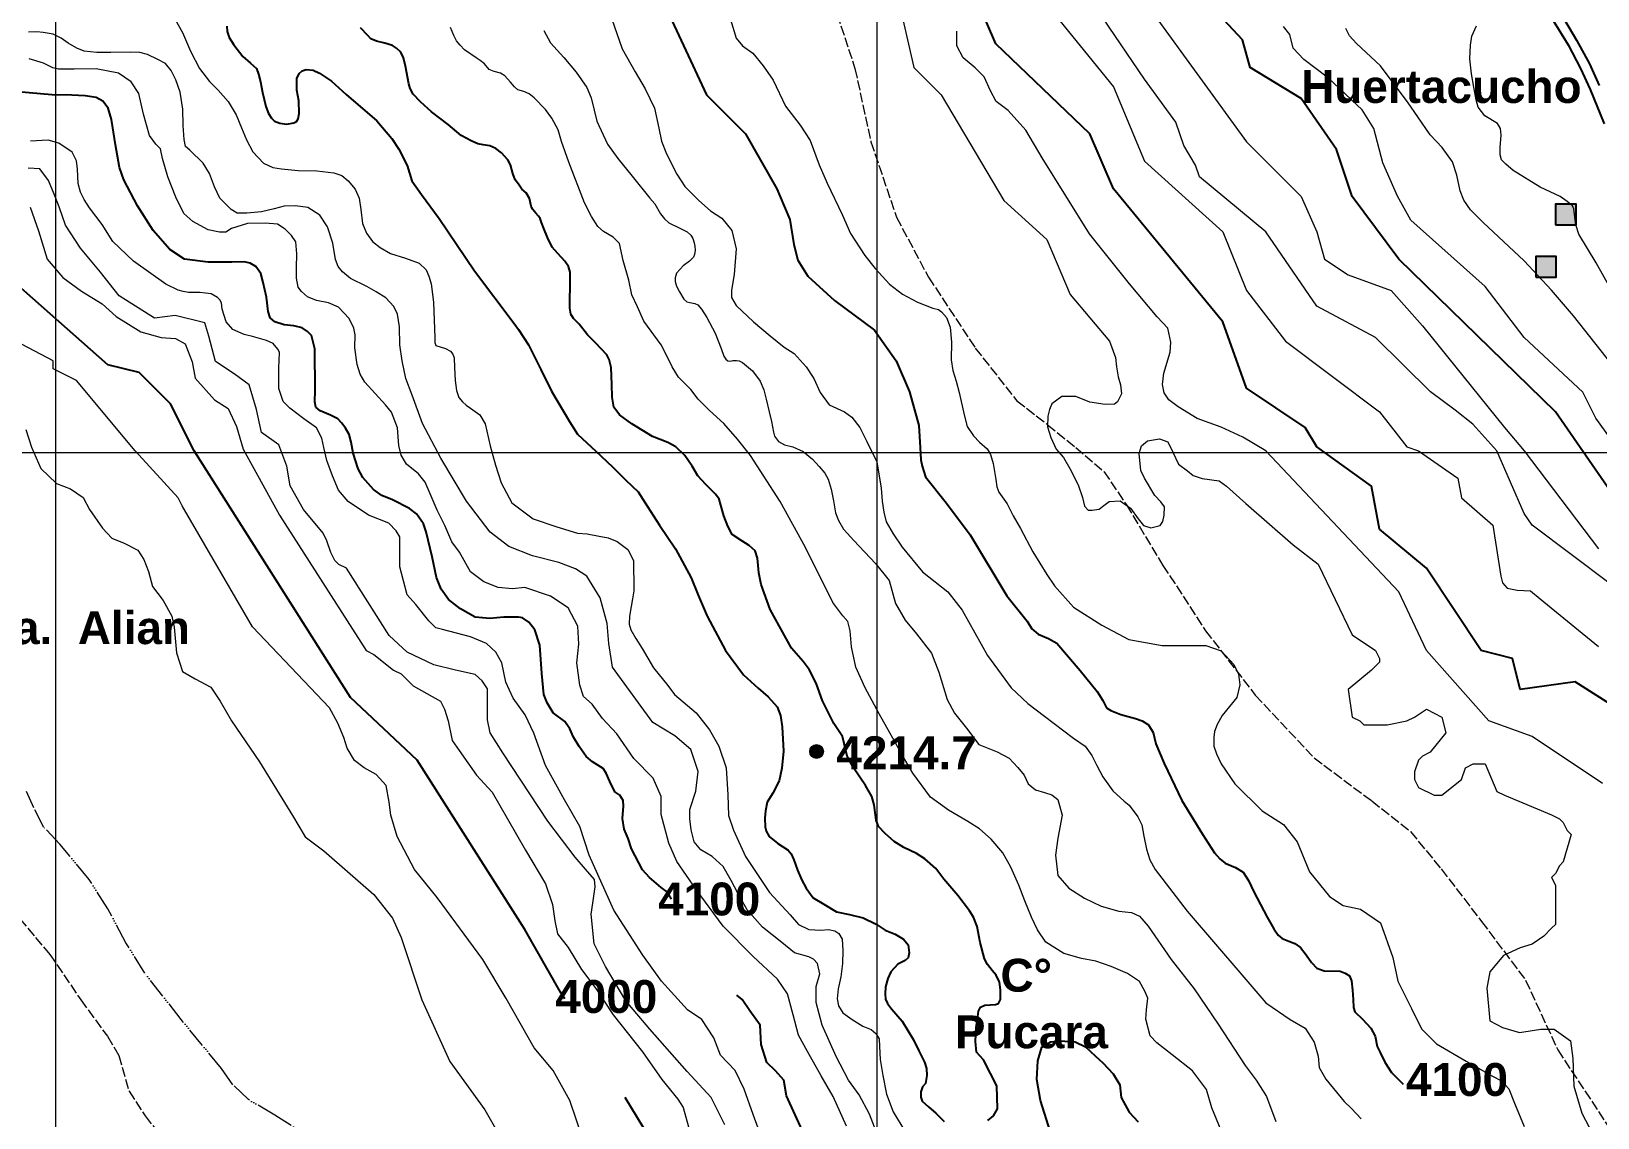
# Model space of a CAD drawing. Header units: metres. Extents: x 405809 to 420020, y 8257398 to 8272141.
# Drawn here: x 411970 to 413877, y 8265190 to 8266513 of the extents above; entities that cross this region are included whole.
import ezdxf

# ---------------------------------------------------------------- set-up
doc = ezdxf.new("R2010")
doc.units = ezdxf.units.M
doc.linetypes.add('ACAD_ISO02W100', pattern=[15, 12, -3])
doc.linetypes.add('ACAD_ISO06W100', pattern=[36, 24, -3, 0, -3, 0, -3, 0, -3])
doc.layers.add('AFIRMADO DOS A MAS VIAS', color=151, linetype='Continuous')
doc.layers.add('VIVIENDAS', color=1, linetype='Continuous')
for name, color, linetype, lineweight in [('CAMINOS DE ERRADURA', 210, 'ACAD_ISO06W100', 20), ('CAMINOS1', 7, 'ACAD_ISO02W100', 5), ('COORDENADAS', 30, 'Continuous', 5), ('CURVAS MAESTRAS', 90, 'Continuous', 25), ('CURVAS SECUNDARIS', 46, 'Continuous', 9), ('texto', 7, 'Continuous', 13)]:
    doc.layers.add(name, color=color, linetype=linetype, lineweight=lineweight)
doc.styles.add('CARLOS', font='arialbd.ttf', dxfattribs={"height": 48})

msp = doc.modelspace()

# ---------------------------------------------------------------- hatches: boundary and pattern name
at = {"layer": 'texto'}
h = msp.add_hatch(color=256, dxfattribs=at)
edge = h.paths.add_edge_path()
edge.add_arc((412926.5, 8265636.1), 8.37, 0, 360)
at = {"layer": 'VIVIENDAS'}
for points in [[(413826.3, 8266277.3), (413851.3, 8266277.3), (413851.3, 8266302.3), (413826.3, 8266302.3)], [(413802.1, 8266213.6), (413827.1, 8266213.6), (413827.1, 8266238.6), (413802.1, 8266238.6)]]:
    msp.add_hatch(color=256, dxfattribs=at).paths.add_polyline_path(points)

# ---------------------------------------------------------------- linework, layer by layer
at = {"layer": 'AFIRMADO DOS A MAS VIAS'}
for points in [[(413821.4, 8266529.1), (413841.4, 8266496.1), (413856.5, 8266467.6), (413868.2, 8266442), (413885.4, 8266400)], [(413831.6, 8266535.5), (413851.8, 8266502), (413867.3, 8266473), (413879.2, 8266446.8)]]:
    msp.add_lwpolyline(points, dxfattribs=at)
at = {"layer": 'CAMINOS DE ERRADURA'}
msp.add_lwpolyline([(412348.6, 8265142.5), (412267.1, 8265193.3), (412234.7, 8265212.6), (412215.8, 8265230.4), (412201.9, 8265250.4), (412152.9, 8265309.9), (412108.8, 8265366.2), (412085.5, 8265403.4), (412063.7, 8265444.8), (412040.9, 8265480.3), (412005.3, 8265523.3), (411985.8, 8265543.8), (411973.6, 8265567.7), (411964.6, 8265587.3)], dxfattribs=at)
at = {"layer": 'CAMINOS1'}
for points in [[(412942.1, 8266562.1), (412973.2, 8266467.3), (412992.7, 8266378), (413023.7, 8266286.4), (413062.8, 8266213.3), (413119.7, 8266127.2), (413170.4, 8266063.1), (413207.8, 8266033.8), (413242, 8266006.2), (413276.2, 8265976.9), (413303.8, 8265936.3), (413348.1, 8265862.7), (413400.1, 8265783.1), (413460.6, 8265704.7), (413532.2, 8265628.3), (413602.3, 8265576), (413649.5, 8265538.7), (413686.9, 8265493.2), (413736, 8265429.3), (413789.7, 8265357.8), (413828.8, 8265273), (413921.5, 8265132.9)], [(411908.1, 8265490), (411993, 8265389.1), (412030.7, 8265333.9), (412063.1, 8265289.5), (412076.8, 8265266.3), (412089.4, 8265222.5), (412108.9, 8265192.5), (412155.8, 8265133.4)]]:
    msp.add_lwpolyline(points, dxfattribs=at)
at = {"layer": 'COORDENADAS'}
for p, q in [((412000, 8271350), (412000, 8257550)), ((413000, 8271350), (413000, 8257550)), ((406200, 8266000), (419600, 8266000))]:
    msp.add_line(p, q, dxfattribs=at)
at = {"layer": 'CURVAS MAESTRAS'}
for points in [[(413902.3, 8265687.6), (413849.9, 8265721), (413783.2, 8265711.4), (413773.6, 8265749.5), (413735.5, 8265759.1), (413668.9, 8265859.1), (413611.7, 8265906.7), (413602.2, 8265959.1), (413535.5, 8266006.8), (413521.2, 8266030.6), (413449.7, 8266078.2), (413421.2, 8266159.2), (413287.8, 8266321.1), (413259.2, 8266387.8), (413144.9, 8266497.4), (413025.8, 8266773.6), (412997.2, 8266802.2), (412992.5, 8266830.8), (412930.6, 8266921.3), (412911.5, 8266997.5), (412849.6, 8267059.4), (412835.3, 8267097.5), (412806.7, 8267154.7), (412759.1, 8267340.4)], [(414115.4, 8265728), (414103.7, 8265742.1), (414065.8, 8265788.1), (414024.5, 8265826.8), (413992.8, 8265863.9), (413959.4, 8265878.2), (413911.8, 8265925.8), (413826, 8266049.6), (413635.5, 8266235.4), (413578.4, 8266311.6), (413559.3, 8266368.8), (413516.4, 8266430.7), (413454.5, 8266468.8), (413445, 8266502.1), (413325.9, 8266630.7), (413297.3, 8266687.9), (413244.9, 8266745), (413225.9, 8266826), (413154.6, 8266930.7), (413123.6, 8267020.9), (413084.9, 8267084.2), (413033.9, 8267161.4), (412999.9, 8267229.3), (412992.5, 8267302.3)], [(412736.4, 8266555.7), (412792.4, 8266435.4), (412840.1, 8266387.8), (412878.2, 8266321.1), (412887.1, 8266300), (412893.8, 8266283.6), (412898.7, 8266253.1), (412903.8, 8266234.3), (412915.7, 8266214.7), (412948.2, 8266184.9), (412996.8, 8266149.1), (413023.4, 8266111.4), (413039.6, 8266073.9), (413050.8, 8266032.7), (413052.7, 8266006), (413053.6, 8265991), (413055.1, 8265983.3), (413059.1, 8265970.3), (413084.8, 8265938.5), (413113.5, 8265899.7), (413158, 8265825.6), (413182.9, 8265794.6), (413188.5, 8265785.5), (413196.2, 8265779), (413208.9, 8265773.6), (413219, 8265767.8), (413247.2, 8265734.9), (413268.2, 8265709.3), (413275.1, 8265698.1), (413279.5, 8265689.3), (413284.9, 8265685.9), (413297.1, 8265681), (413314.8, 8265676.1), (413322.7, 8265673.4), (413330.5, 8265668.5), (413336.4, 8265659.2), (413339.4, 8265645.5), (413349.7, 8265621.5), (413371.3, 8265576.4), (413396.3, 8265535.3), (413411.1, 8265512.7), (413417.4, 8265505.4), (413424, 8265500.3), (413436.7, 8265495), (413445.7, 8265489.2), (413452.3, 8265479.1), (413458.9, 8265465.3), (413475.2, 8265434.4), (413483, 8265420.4), (413488.4, 8265412.6), (413493.3, 8265408.5), (413501.5, 8265405.2), (413508.6, 8265402.3), (413515.8, 8265397.7), (413522.7, 8265388.5), (413529.1, 8265379.3), (413535.6, 8265372.6), (413544.6, 8265369.2), (413564, 8265368.7), (413570.2, 8265366.3), (413575.4, 8265363.1), (413577.7, 8265357.1), (413579.1, 8265345.5), (413579.6, 8265334.3), (413580.1, 8265324.7), (413581.9, 8265319.2), (413591, 8265310.3), (413601.4, 8265299.2), (413606.4, 8265289.7), (413609, 8265277.1), (413612.7, 8265269.9), (413618.4, 8265257.9), (413626.6, 8265245.6), (413640.6, 8265231.2)], [(412208.3, 8266518.8), (412209, 8266512.4), (412211.4, 8266505.1), (412216.8, 8266496.1), (412227.9, 8266482.2), (412237.2, 8266474.1), (412244.5, 8266467.4), (412247.2, 8266460.5), (412249.3, 8266451.2), (412252, 8266438.2), (412256, 8266421), (412259.3, 8266412.5), (412262.9, 8266406.8), (412266.7, 8266403.2), (412273.1, 8266400.7), (412281.7, 8266399.6), (412289.9, 8266401.3), (412293.2, 8266402.9), (412295.3, 8266406.1), (412296.7, 8266412.6), (412296.1, 8266428), (412293.8, 8266441), (412293.8, 8266455.2), (412296.5, 8266461.2), (412300.1, 8266464.6), (412305, 8266466.1), (412313.6, 8266465.3), (412321.2, 8266461.9), (412335.7, 8266451.9), (412353.6, 8266435.8), (412391, 8266403.7), (412409.5, 8266382.3), (412417.8, 8266369.2), (412428, 8266349.3), (412433.9, 8266330.7), (412445.6, 8266314.2), (412467.1, 8266284.9), (412509.9, 8266221.1), (412558.2, 8266157.2), (412563.4, 8266149.7), (412575.6, 8266131), (412590.6, 8266101.2), (412603.7, 8266074.8), (412625.8, 8266037.7), (412635.6, 8266022.2), (412657.7, 8266001.7), (412678.1, 8265982.4), (412694.2, 8265966.4), (412709.1, 8265952), (412720.8, 8265934.3), (412735.2, 8265911.6), (412754.6, 8265882.7), (412773.9, 8265847.4), (412782.3, 8265826.2), (412793.4, 8265800.8), (412815.5, 8265759.2), (412837.6, 8265729.3), (412855.4, 8265713.2), (412867.6, 8265702.7), (412878.6, 8265690.5), (412882.5, 8265680), (412884.7, 8265666.2), (412886.4, 8265636.7), (412884.2, 8265615.7), (412880.9, 8265600.3), (412873.1, 8265585.4), (412866.5, 8265574.3), (412864.2, 8265563.7), (412863.4, 8265555), (412864, 8265544.6), (412865.3, 8265539.1), (412868.6, 8265532.8), (412879.4, 8265524.2), (412892, 8265516), (412895.7, 8265511.7), (412898.9, 8265504.4), (412903.1, 8265491.8), (412908.5, 8265479.5), (412913.9, 8265469.9), (412922.5, 8265458.2), (412935.3, 8265450.2), (412950.6, 8265441.1), (412966.6, 8265437.7), (412983.1, 8265433.5), (412999, 8265426.1), (413010.1, 8265418.5), (413022, 8265413.8), (413032.3, 8265407.9), (413037.9, 8265400.8), (413039.2, 8265391.2), (413037.9, 8265385), (413034.5, 8265381.9), (413025.6, 8265377.2), (413016.8, 8265368), (413013.3, 8265359.9), (413010.4, 8265349.6), (413009.9, 8265341), (413010.4, 8265334.8), (413012.9, 8265329.6), (413017.8, 8265323), (413030.8, 8265308), (413044.6, 8265285.3), (413050.9, 8265271.6), (413057.7, 8265257.9), (413060.2, 8265250.4), (413060.9, 8265241.7), (413059.1, 8265232), (413055.6, 8265227.8), (413053.6, 8265221.8), (413053.4, 8265215.5), (413055.1, 8265210.6), (413062.8, 8265203.8), (413071.5, 8265195.9), (413081.9, 8265185.9)], [(413122.5, 8265310.2), (413123.6, 8265320.2), (413126.1, 8265324.8), (413131.4, 8265327.3), (413144.3, 8265328), (413147.9, 8265329.5), (413150.4, 8265334.1), (413150.4, 8265346.2), (413149, 8265355.2), (413145.2, 8265363.7), (413140.2, 8265369.4), (413134.7, 8265377), (413130.9, 8265383.9), (413125.6, 8265403.8), (413121.8, 8265423.1), (413117.4, 8265434.4), (413112.7, 8265442), (413098.4, 8265460.7), (413081.4, 8265480.9), (413071.8, 8265493.6), (413058.4, 8265505.5), (413048, 8265511.9), (413032.6, 8265519.4), (413021.1, 8265526.5), (413009.9, 8265536.5), (413002, 8265544.8), (412999.2, 8265552.7), (412996.4, 8265571), (412993.6, 8265581.3), (412986.1, 8265594.8), (412971.4, 8265616.3), (412963.9, 8265630.5), (412957.9, 8265654.4), (412947.6, 8265670.2), (412933.7, 8265697.7), (412925.8, 8265719.1), (412917.5, 8265736.1), (412910.1, 8265745.5), (412896, 8265761.9), (412870, 8265809.1), (412858.9, 8265839.3), (412856.1, 8265853.7), (412854.7, 8265871.5), (412851.9, 8265880.3), (412844.4, 8265887), (412835.6, 8265892.5), (412823.9, 8265900.3), (412818.4, 8265910.3), (412813.4, 8265923.1), (412810.1, 8265936.1), (412807.8, 8265943.4), (412803.5, 8265949.2), (412791.7, 8265961), (412781.9, 8265971.6), (412775.1, 8265983.5), (412766.1, 8265996.4), (412755.1, 8266007), (412745.2, 8266012.2), (412726.7, 8266019.7), (412701.5, 8266035), (412686.6, 8266046), (412679.5, 8266055.4), (412677.6, 8266067.2), (412677.2, 8266082.7), (412676.4, 8266103.5), (412674, 8266113.3), (412671.1, 8266118.9), (412657.6, 8266133.2), (412647.7, 8266143.1), (412637.3, 8266156.2), (412630.6, 8266163.1), (412627.1, 8266168.5), (412626, 8266175.7), (412626, 8266188.2), (412626.5, 8266200.1), (412626.5, 8266213.3), (412626.5, 8266219.5), (412624.4, 8266226.4), (412620, 8266233), (412611.5, 8266242.1), (412604.5, 8266250.1), (412598.7, 8266261.6), (412594.5, 8266272.7), (412591.5, 8266280.1), (412590.1, 8266284.9), (412587.9, 8266287.7), (412584.7, 8266291.4), (412580.5, 8266296), (412579, 8266300), (412577.1, 8266309), (412572.8, 8266315.9), (412567.5, 8266320.4), (412563.7, 8266326.7), (412559.5, 8266332.1), (412556.6, 8266339.5), (412554, 8266350.2), (412550.6, 8266356.1), (412542.9, 8266364.9), (412536.1, 8266370), (412528.5, 8266373.2), (412520.7, 8266374.5), (412514.2, 8266375.8), (412505.9, 8266379.3), (412493.6, 8266385.9), (412478.1, 8266399.1), (412457.7, 8266414.6), (412444.3, 8266426.7), (412435.5, 8266436), (412431.8, 8266443), (412429.9, 8266448.6), (412425.8, 8266470.1), (412423.7, 8266480.2), (412420.2, 8266487.2), (412415.1, 8266492), (412410, 8266495.5), (412400.7, 8266498.4), (412390.8, 8266500.6), (412383.8, 8266503.5), (412380.1, 8266507.6), (412371.4, 8266517.1)], [(412749.7, 8265456.5), (412745, 8265464.9), (412737.2, 8265470.7), (412723.1, 8265482.6), (412714.7, 8265492), (412701.2, 8265517.6), (412697.1, 8265530.4), (412692.1, 8265541.6), (412690, 8265554.4), (412691.4, 8265569.5), (412691, 8265576.6), (412687, 8265583), (412680.8, 8265587.1), (412674.8, 8265599.5), (412670.1, 8265609.6), (412666.5, 8265615.3), (412653.5, 8265623.6), (412645.8, 8265630.1), (412637.5, 8265642.3), (412630.6, 8265653.5), (412626.2, 8265663.9), (412619.9, 8265672.8), (412605.7, 8265683.2), (412598.3, 8265695.3), (412594.5, 8265705.5), (412591.9, 8265730.9), (412589.6, 8265765.7), (412583.3, 8265784.1), (412576.3, 8265793.6), (412568.4, 8265798.6), (412563.5, 8265799.7), (412545.7, 8265799.7), (412528.6, 8265797.9), (412510.8, 8265799.7), (412493, 8265809.9), (412478.2, 8265821.1), (412469.3, 8265833.5), (412463.8, 8265848), (412458.3, 8265873.2), (412451.1, 8265903.5), (412447.8, 8265913.3), (412439.5, 8265925.2), (412431, 8265931.7), (412410, 8265942.6), (412397.2, 8265947.8), (412387, 8265955), (412373.9, 8265969.5), (412368.3, 8265980), (412362.2, 8265999.1), (412359.9, 8266012.8), (412357.4, 8266021.9), (412352.9, 8266029.5), (412348.6, 8266035.7), (412343.7, 8266041.2), (412334.6, 8266045.5), (412321.9, 8266050.9), (412317, 8266055.4), (412315.7, 8266061.9), (412315.9, 8266075.3), (412315.8, 8266126.1), (412311.6, 8266142.3), (412306.7, 8266147.5), (412300.1, 8266151.8), (412290.1, 8266154.1), (412278.1, 8266155.4), (412267.1, 8266159.2), (412261.2, 8266164.1), (412258.9, 8266171.5), (412256.6, 8266189.1), (412252.6, 8266207.1), (412249.7, 8266217.7), (412243.7, 8266226.3), (412236.8, 8266230.6), (412229.7, 8266232), (412214.5, 8266231.7), (412185.7, 8266231.7), (412156.8, 8266235.2), (412138.9, 8266247.3), (412118.7, 8266270.3), (412099.6, 8266300.3), (412082.9, 8266332.1), (412077.7, 8266347.1), (412073.1, 8266374.7), (412068.1, 8266405.5), (412063.8, 8266419.2), (412057.3, 8266427.5), (412049.3, 8266432.1), (412036, 8266434.3), (412019.8, 8266435), (411995.6, 8266435.2), (411954.2, 8266438.9)], [(412619.8, 8265335.1), (412614.7, 8265343.3), (412571.1, 8265419.6), (412440, 8265625.7), (412359, 8265701.9), (412168.5, 8266002), (412139.9, 8266059.2), (412101.8, 8266097.3), (412063.7, 8266106.8), (411901.7, 8266249.7)], [(412836, 8265334.4), (412829.3, 8265339.7)], [(412908.8, 8265175.1), (412889.8, 8265216.9), (412886.6, 8265236.1), (412876.4, 8265247.5), (412866.1, 8265257.7), (412859.1, 8265279.4), (412857.9, 8265303.1), (412845.4, 8265320.3), (412836, 8265334.4)], [(413135.1, 8265186.8), (413141.7, 8265192.6), (413146.9, 8265201.2), (413146, 8265229.2), (413138.4, 8265244.4), (413129.5, 8265260.8), (413121.2, 8265270.3), (413120, 8265283), (413120.6, 8265300.1), (413122.5, 8265310.2)], [(413211.2, 8265172.9), (413199.2, 8265211.3), (413194.8, 8265237.1), (413195.7, 8265259.8), (413200.6, 8265276.2), (413211.6, 8265282.8), (413222.6, 8265284.1), (413241.4, 8265282.9), (413253.9, 8265276.7), (413265.9, 8265265.3)], [(413265.9, 8265265.3), (413275, 8265257.3), (413287.6, 8265243.6), (413295.6, 8265230.5), (413297.4, 8265214.9), (413307.1, 8265197.3), (413317.9, 8265185.3)], [(412730.5, 8265154.2), (412693.4, 8265214.8)]]:
    msp.add_lwpolyline(points, dxfattribs=at)
at = {"layer": 'CURVAS SECUNDARIS'}
for points in [[(412940.1, 8267302.3), (412951.2, 8267264.8), (412957, 8267231.7), (412972.7, 8267181.3), (412992.5, 8267140.4), (413006.8, 8267111.8), (413025.8, 8267088), (413121.1, 8266930.8), (413187.8, 8266768.9), (413335.4, 8266535.5), (413449.7, 8266378.3), (413516.4, 8266311.6), (413535.5, 8266268.7), (413545, 8266235.4), (413573.6, 8266216.3), (413626, 8266197.3), (413664.1, 8266154.4), (413764.1, 8266030.6), (413787.9, 8266002), (413878.4, 8265882.9)], [(413206.8, 8266545), (413287.8, 8266445), (413325.9, 8266354.5), (413421.2, 8266268.7), (413449.7, 8266197.3), (413497.4, 8266135.4), (413611.7, 8266049.6), (413645, 8266006.8), (413659.3, 8266002), (413707, 8265968.7), (413711.7, 8265944.8), (413749.8, 8265911.5), (413759.4, 8265849.6), (413761.5, 8265841.3), (413767.3, 8265835.1), (413779.6, 8265832.4), (413795.6, 8265831.6), (413807.5, 8265821.9), (413878.4, 8265763.8)], [(412145.7, 8266526.9), (412154.4, 8266511.3), (412164.3, 8266488.4), (412175.3, 8266467.6), (412187.5, 8266451.4), (412197.9, 8266441), (412210.1, 8266427.2), (412219.9, 8266411), (412226.3, 8266395.1), (412232.4, 8266380.6), (412240.1, 8266365.9), (412253.1, 8266352.2), (412264.4, 8266346.9), (412274.9, 8266345.3), (412295.5, 8266343.3), (412318.2, 8266342.9), (412338.7, 8266340.6), (412348.6, 8266337), (412356.3, 8266330.7), (412364.9, 8266320.7), (412369.4, 8266309.5), (412371.7, 8266295.9), (412373.5, 8266278.6), (412378.5, 8266266.8), (412385.7, 8266256.9), (412395.2, 8266249.7), (412407.9, 8266242.3), (412426, 8266236.5), (412442.8, 8266230.6), (412451.3, 8266222.5), (412454.5, 8266214.8), (412457.2, 8266205.3), (412460, 8266183), (412461.7, 8266139.4), (412461.9, 8266133.8), (412462.5, 8266131.4), (412463.1, 8266130.4), (412464, 8266130), (412468.2, 8266128.8), (412474.7, 8266126.6), (412480.8, 8266123.2), (412483.8, 8266119.7), (412485.3, 8266115.3), (412485.7, 8266103.5), (412486.3, 8266087.8), (412488, 8266075.4), (412491, 8266066.9), (412495.4, 8266061.7), (412499.8, 8266057.6), (412505.1, 8266053.9), (412516.6, 8266046), (412522.9, 8266034.8), (412529.2, 8266008.3), (412535.5, 8265984.6), (412542.5, 8265963), (412555.3, 8265938.9), (412581.4, 8265919.1), (412610.3, 8265909.4), (412635.2, 8265902), (412647, 8265901.2), (412661.8, 8265898.3), (412672.7, 8265896), (412683.6, 8265891.9), (412696.8, 8265882.1), (412703.4, 8265868.6), (412703.4, 8265856.5), (412704.1, 8265844.8), (412703.8, 8265831.5), (412702.2, 8265821.8), (412700.6, 8265812.6), (412698.9, 8265800.9), (412698.4, 8265791.1), (412700.3, 8265784.1), (412706.5, 8265773.6), (412714.2, 8265761.3), (412728.1, 8265737.8), (412745.3, 8265716.4), (412753.7, 8265705.3), (412779.7, 8265683.1), (412796.3, 8265662.6), (412807.6, 8265642.8), (412816.5, 8265616.1), (412818.6, 8265583.2), (412819.3, 8265558.3), (412825.5, 8265540.4), (412839.9, 8265508.2), (412869.1, 8265464.7), (412894.3, 8265437.3), (412904.6, 8265425.7), (412916.9, 8265419.6), (412931.5, 8265418.8), (412940.8, 8265419.6), (412948.5, 8265418), (412953.5, 8265414.6), (412957.5, 8265407.6), (412958.3, 8265394), (412958, 8265378), (412956.1, 8265361.9), (412952.7, 8265347.3), (412951.4, 8265335.2), (412953, 8265326.4), (412958.6, 8265318.1), (412969.8, 8265309.9), (412982.7, 8265302), (412993, 8265297.6), (412998.6, 8265293), (413002.5, 8265286.4), (413002.9, 8265276.9), (413003.7, 8265261.2), (413007, 8265241.7), (413011.7, 8265218.9), (413019.6, 8265197.7), (413034.1, 8265174)], [(412677.4, 8266527.4), (412689.6, 8266491.5), (412705.5, 8266463.4), (412717.9, 8266442.8), (412729.3, 8266419), (412734.4, 8266394.6), (412737.7, 8266379.1), (412743.8, 8266363.6), (412756.2, 8266338.9), (412766, 8266323.9), (412783.2, 8266306.8), (412797.4, 8266294.1), (412811.1, 8266285.1), (412823.5, 8266270.3), (412828.5, 8266247.9), (412826, 8266216.5), (412822.9, 8266197.8), (412822.9, 8266188.5), (412828.7, 8266179), (412849.6, 8266159.2), (412870.1, 8266141.9), (412887, 8266128.2), (412899.2, 8266120.4), (412914, 8266104.4), (412923, 8266089.9), (412930.8, 8266073), (412941.6, 8266058), (412960.3, 8266049.6), (412969.3, 8266043.1), (412979, 8266030.3), (412987.5, 8266013.4), (412999.7, 8265988.8), (413005, 8265956.6), (413006.5, 8265940.9), (413008.5, 8265927.4), (413011.2, 8265915.8), (413019.7, 8265901), (413030.7, 8265884.7), (413055.3, 8265854.9), (413086.3, 8265830.3), (413103.6, 8265808.2), (413134.5, 8265753.1), (413163.4, 8265713.7), (413183.6, 8265694.5), (413203.8, 8265679.1), (413239.4, 8265652.3), (413253.3, 8265642.7), (413261.7, 8265631.2), (413267.7, 8265619.2), (413275, 8265605.2), (413287, 8265588.3), (413300.9, 8265575.7), (413306.9, 8265570.9), (413317.7, 8265556.5), (413322.6, 8265546.9), (413325, 8265533), (413328, 8265517.4), (413332.2, 8265504.2), (413338.9, 8265492.5), (413377.5, 8265441.6), (413444.1, 8265364.2), (413473.5, 8265330.2), (413502.9, 8265310.1), (413521.5, 8265299.3), (413532.3, 8265282.3), (413537, 8265265.3), (413538.5, 8265251.4), (413546.3, 8265237.5), (413568.7, 8265210.1), (413577.8, 8265201.6), (413589.3, 8265188.9)], [(412821.8, 8266527), (412828.7, 8266504.4), (412836.3, 8266494.9), (412848.8, 8266486.2), (412861.4, 8266470.6), (412873.7, 8266453.2), (412888.7, 8266421.6), (412906.6, 8266398.5), (412918.8, 8266379.6), (412929.5, 8266350.2), (412939.4, 8266327.7), (412957.7, 8266289.9), (412967.6, 8266266.5), (412985.2, 8266239.9), (412997.8, 8266223.8), (413015.4, 8266204.8), (413030.9, 8266192.7), (413049.5, 8266183.2), (413068.2, 8266175.6), (413074.9, 8266173.9), (413078.4, 8266171.1), (413084.5, 8266164.3), (413089.1, 8266152.5), (413090.6, 8266134.3), (413090.2, 8266112.8), (413092.4, 8266100), (413096.3, 8266086.7), (413099.9, 8266073.2), (413106.3, 8266046), (413109.9, 8266031.6), (413117.4, 8266020.5), (413124.9, 8266012.7), (413134.2, 8266004.5), (413138.2, 8265997.6), (413141.4, 8265986.5), (413144.6, 8265967.3), (413146, 8265958.3), (413148.2, 8265951.9), (413158.5, 8265937.6), (413165.7, 8265922.9), (413174.7, 8265907.6), (413189.7, 8265879.3), (413206.8, 8265851.4), (413216.1, 8265837.6), (413239.3, 8265811.7), (413273.6, 8265789.9), (413306.8, 8265772.3), (413347.3, 8265765), (413400.3, 8265765), (413419, 8265758.8), (413434.5, 8265742.2), (413440.3, 8265730.2), (413441.9, 8265717.3), (413438.3, 8265701.9), (413420.2, 8265680.1), (413414, 8265668.8), (413411.1, 8265660.4), (413410.1, 8265653.6), (413410, 8265642.7), (413413.2, 8265633.1), (413419.2, 8265621.3), (413435.8, 8265596.9), (413469.1, 8265563.7), (413494.8, 8265547.1), (413511.4, 8265526), (413526.6, 8265489.7), (413550.8, 8265459.6), (413567.5, 8265448.7), (413588.7, 8265444.2), (413612.9, 8265427.6), (413628, 8265385.3), (413634.1, 8265356.4), (413650.7, 8265323.2), (413663, 8265298.4), (413681.2, 8265280.3), (413717.5, 8265259.2), (413749.2, 8265241.1), (413760.2, 8265235.2), (413769.2, 8265225.4), (413776, 8265208.2), (413788, 8265179.7)], [(413030.6, 8266530.7), (413044.9, 8266468.8), (413078.2, 8266435.4), (413154.4, 8266306.8), (413206.8, 8266259.2), (413235.4, 8266192.5), (413283, 8266135.4), (413290.3, 8266115.8), (413291.8, 8266104.2), (413293.7, 8266092.2), (413296.3, 8266082.5), (413297.8, 8266071.3), (413292.9, 8266061.9), (413289.2, 8266058.9), (413277.9, 8266058.6), (413259.2, 8266061.2), (413242.3, 8266068.3), (413225.1, 8266068.3), (413212.7, 8266059.3), (413210, 8266052.3), (413207.9, 8266044.3), (413207.6, 8266031.2), (413211.5, 8266018.1), (413218.3, 8266004.1), (413227.2, 8265993.8), (413235, 8265980.7), (413245.1, 8265960.5), (413250.1, 8265945.4), (413252.8, 8265934.8), (413257, 8265929.9), (413262.2, 8265929.9), (413270.6, 8265931), (413274.4, 8265934.4), (413282.7, 8265940.5), (413295.9, 8265941.2), (413308.8, 8265932.3), (413317.9, 8265919.3), (413324.6, 8265911.2), (413333.3, 8265908.3), (413344.8, 8265911.2), (413348.2, 8265916), (413349.6, 8265923.6), (413350.1, 8265933.7), (413345.8, 8265940), (413338.1, 8265947.6), (413325.9, 8265968.7), (413321.1, 8265978.2), (413319.2, 8265998.9), (413322.1, 8266008.1), (413329.4, 8266014.4), (413343.9, 8266016.8), (413354.1, 8266012.9), (413360.4, 8266000.3), (413367.2, 8265985.8), (413377.9, 8265977.7), (413384.9, 8265972.2), (413395.9, 8265968.5), (413416.7, 8265965.5), (413425.5, 8265959.1), (413433.5, 8265951.8), (413449.1, 8265938), (413506.9, 8265887.7), (413537.3, 8265864.2), (413578.4, 8265778.1), (413606.9, 8265759.1), (413611.7, 8265749.5), (413611.7, 8265744.8), (413602.2, 8265735.3), (413573.6, 8265711.4), (413578.4, 8265678.1), (413587.9, 8265673.3), (413592.6, 8265668.6), (413621.2, 8265668.6), (413645, 8265673.3), (413654.6, 8265678.1), (413668.9, 8265687.6), (413687.9, 8265678.1), (413692.7, 8265659), (413673.6, 8265635.2), (413664.1, 8265630.5), (413659.3, 8265625.7), (413654.6, 8265611.4), (413654.6, 8265601.9), (413659.3, 8265592.4), (413678.4, 8265582.8), (413687.9, 8265582.8), (413711.7, 8265601.9), (413716.5, 8265616.2), (413726, 8265620.9), (413740.3, 8265620.9), (413754.6, 8265587.6), (413764.1, 8265582.8), (413821.3, 8265559), (413830.8, 8265554.3), (413835.6, 8265549.5), (413840.3, 8265540), (413845.1, 8265535.2), (413835.6, 8265501.9), (413830.8, 8265497.1), (413826, 8265487.6), (413821.3, 8265482.8), (413826, 8265473.3), (413826, 8265459), (413826, 8265425.7), (413821.3, 8265420.9), (413811.8, 8265411.4), (413797.5, 8265401.8), (413783.2, 8265397.1), (413762.8, 8265387.9), (413746.3, 8265368), (413742.3, 8265348), (413746.3, 8265308.1), (413761.7, 8265300.1), (413782.3, 8265294.1), (413808.3, 8265298.1), (413824.3, 8265298.1), (413844.3, 8265284.1), (413847.4, 8265262.4), (413848.4, 8265228.7), (413858.3, 8265196), (413871.3, 8265171.2)], [(413892.7, 8265840), (413797.5, 8265911.5), (413787.9, 8265925.8), (413754.6, 8266002), (413725.5, 8266034.5), (413704, 8266051.7), (413673.9, 8266073.8), (413606.9, 8266140.1), (413535.5, 8266178.2), (413473.6, 8266268.7), (413392.6, 8266335.4), (413387.8, 8266349.7), (413373.5, 8266373.5), (413368.8, 8266387.8), (413364, 8266402.1), (413325.9, 8266454.5), (413275.1, 8266529.2)], [(413002.1, 8265164.9), (412991.1, 8265194.6), (412978.3, 8265218.3), (412965.5, 8265236.2), (412950.2, 8265265), (412933.3, 8265302.9), (412925.8, 8265330.7), (412925.8, 8265349.9), (412930.6, 8265365.6), (412927.7, 8265378.2), (412922.6, 8265383.2), (412917.2, 8265386.1), (412899.5, 8265391.2), (412884.3, 8265403.8), (412860.7, 8265422.3), (412842.1, 8265443.4), (412830.7, 8265463.7), (412822.5, 8265479.3), (412812.9, 8265496.3), (412799.5, 8265508.2), (412785.4, 8265516.3), (412777.3, 8265526), (412773.6, 8265540.8), (412772.1, 8265554.1), (412772, 8265565.6), (412779.5, 8265587.9), (412782.5, 8265611.8), (412773.5, 8265638.7), (412754.1, 8265655.1), (412727.2, 8265671.5), (412677.9, 8265738.6), (412673.6, 8265767.4), (412671.4, 8265791.9), (412663.2, 8265823.1), (412646.7, 8265849.4), (412632.8, 8265858.4), (412612.8, 8265866.1), (412580.8, 8265874.3), (412552, 8265885.8), (412529, 8265903), (412500.3, 8265940.7), (412469, 8265993.2), (412446.6, 8266035.4), (412434, 8266069.7), (412426.4, 8266090.3), (412421.8, 8266111.5), (412419.1, 8266131.2), (412418.7, 8266153.1), (412416.3, 8266168.6), (412411.9, 8266177.6), (412401.9, 8266188.2), (412390.3, 8266195.7), (412378.9, 8266202), (412359.2, 8266212), (412349.2, 8266220.1), (412344.1, 8266226.3), (412340.9, 8266235), (412337.4, 8266255), (412331, 8266274.5), (412321.5, 8266288.7), (412306.9, 8266298.1), (412291.9, 8266300.1), (412278.1, 8266299.7), (412265.9, 8266296.5), (412250.5, 8266293), (412232.8, 8266291.4), (412221, 8266291.4), (412213.7, 8266295.7), (412199.8, 8266309.6), (412193.5, 8266323.3), (412187.4, 8266339.5), (412179.5, 8266352.3), (412163.3, 8266368), (412158.3, 8266372.4), (412156.6, 8266380.8), (412155.5, 8266398.1), (412154.8, 8266418), (412151.5, 8266438.8), (412146.2, 8266453.6), (412140.7, 8266464.9), (412133.8, 8266473.4), (412124.4, 8266478.4), (412111.9, 8266484.5), (412102.5, 8266486.8), (412091.1, 8266487.4), (412067.2, 8266487), (412050.1, 8266487), (412034.9, 8266488.6), (412025.8, 8266492), (412015.3, 8266498.3), (412006.6, 8266504.2), (411997, 8266509.3), (411984.9, 8266511.1), (411977, 8266512.1), (411967, 8266511.7)], [(413419, 8265174.9), (413407.6, 8265202.3), (413401.2, 8265224.9), (413384.2, 8265247.5), (413359.2, 8265266.8), (413340.6, 8265281.4), (413332.5, 8265290.1), (413327.4, 8265310.2), (413328.2, 8265321.6), (413329.6, 8265335.9), (413326, 8265344.5), (413319.6, 8265356), (413305.2, 8265366), (413285.1, 8265374.6), (413266.5, 8265381), (413249.1, 8265384.2), (413227.6, 8265390.4), (413205.6, 8265404), (413195.4, 8265419.2), (413188.1, 8265434.4), (413180, 8265454.4), (413172.9, 8265473.5), (413163.1, 8265495.2), (413153.3, 8265512.6), (413139.1, 8265529.4), (413124.9, 8265541.9), (413110.8, 8265550.8), (413087.1, 8265564.9), (413065.1, 8265580.7), (413043.8, 8265609.8), (413032.5, 8265629.4), (413002.5, 8265682.1), (412985.8, 8265713.8), (412974.3, 8265738.8), (412969, 8265763.4), (412967.2, 8265782.8), (412964.6, 8265794.2), (412958.4, 8265801.2), (412946.4, 8265817.5), (412912.9, 8265884.4), (412882.2, 8265940.2), (412845.9, 8265996.3), (412830.2, 8266016.3), (412813.6, 8266035.5), (412796.1, 8266051.2), (412782.2, 8266065.1), (412773.5, 8266076.8), (412758.4, 8266091.8), (412750.7, 8266104.3), (412745.5, 8266115.3), (412737.1, 8266131.2), (412716.1, 8266159.9), (412708.6, 8266177.3), (412701.7, 8266191.9), (412697.7, 8266209.8), (412691.2, 8266233.9), (412686.4, 8266254.5), (412678.9, 8266262), (412667.1, 8266269), (412660.1, 8266274.9), (412652.6, 8266287.2), (412644, 8266303.8), (412624.7, 8266353.6), (412616.1, 8266378.4), (412611.8, 8266392.9), (412604.3, 8266407.1), (412596.6, 8266417.4), (412582.8, 8266431.6), (412576.5, 8266436.6), (412570.1, 8266439.3), (412562.7, 8266441.3), (412558.7, 8266445), (412553.9, 8266450.7), (412546.9, 8266458.4), (412541.5, 8266461.8), (412534.1, 8266463.8), (412527.8, 8266466.1), (412522.1, 8266473.2), (412517, 8266477.2), (412512, 8266480.2), (412497.8, 8266490), (412492.7, 8266495.8), (412488.2, 8266500.9), (412485, 8266507.5), (412480.9, 8266517.4)], [(412594.4, 8266513.8), (412602.6, 8266498.5), (412618.6, 8266480.9), (412633.7, 8266463), (412646.8, 8266444.3), (412652.2, 8266431.9), (412655.5, 8266416.5), (412658.9, 8266403.3), (412672, 8266375.2), (412684.4, 8266357.7), (412701.8, 8266336.3), (412723.4, 8266309.5), (412729.7, 8266302.7), (412736.5, 8266290.4), (412741.2, 8266284.5), (412746.8, 8266279.7), (412760.7, 8266272.8), (412769.1, 8266268.7), (412773.5, 8266264.7), (412775.8, 8266260.3), (412777.4, 8266255.2), (412778.4, 8266251.3), (412778.7, 8266246.2), (412777.9, 8266241), (412776.6, 8266237.7), (412771.7, 8266232.8), (412764, 8266227.2), (412760.2, 8266223), (412756, 8266218.4), (412754.2, 8266212.7), (412754.3, 8266208.1), (412756.1, 8266202.5), (412759.6, 8266195.4), (412764.7, 8266186.8), (412768.4, 8266183.5), (412772.3, 8266182.5), (412778.2, 8266181.3), (412782.1, 8266179.6), (412786.4, 8266174.3), (412792.7, 8266164.3), (412803, 8266145.4), (412810.5, 8266126.7), (412813.5, 8266117.1), (412815.9, 8266113.5), (412818.6, 8266111.5), (412821.4, 8266111.3), (412824.6, 8266111.9), (412829, 8266111.9), (412832.4, 8266111.5), (412836.3, 8266109.6), (412848.3, 8266099.5), (412857.6, 8266087), (412862.4, 8266076.2), (412865.2, 8266065), (412868.6, 8266049.4), (412871.4, 8266037.9), (412873.9, 8266024.9), (412875.1, 8266020.1), (412880.3, 8266013.3), (412887.4, 8266009.4), (412897.4, 8266007), (412910.3, 8266001.3), (412921.4, 8265991.9), (412929.7, 8265982.8), (412936.4, 8265975), (412940.6, 8265967.5), (412944.4, 8265955.3), (412947.2, 8265941.4), (412949.4, 8265926.5), (412953.3, 8265917.1), (412959.1, 8265906.7), (412963.9, 8265902), (412971.9, 8265892.9), (412998.3, 8265864.8), (413015, 8265844.4), (413022.7, 8265816.3), (413034.2, 8265795.8), (413048.3, 8265779.2), (413066.3, 8265755.8), (413075.3, 8265732.8), (413085.5, 8265699.5), (413094.5, 8265682.9), (413108.9, 8265664.7), (413124.1, 8265644.7), (413146.5, 8265635.9), (413160.9, 8265628), (413171.3, 8265616.8), (413179.3, 8265607.2), (413184.1, 8265596.8), (413192.9, 8265589.6), (413204.1, 8265586.4), (413212.9, 8265583.2), (413220.3, 8265577.8), (413225.4, 8265558.7), (413220.3, 8265530.5), (413217.3, 8265510.1), (413220.4, 8265485), (413233.5, 8265469.9), (413252.6, 8265457.8), (413272.8, 8265447.7), (413294.5, 8265441.8), (413309.8, 8265440), (413319.6, 8265435.5), (413330.2, 8265423.5), (413358.1, 8265382.9), (413386.1, 8265347.4), (413415.3, 8265304.3), (413448.3, 8265253.8), (413461.6, 8265236.1), (413474.3, 8265216.2), (413485.5, 8265185.6)], [(413883.2, 8265597.1), (413797.5, 8265654.3), (413745.1, 8265673.3), (413668.9, 8265759.1), (413635.5, 8265830.5), (413473.6, 8266002), (413445.6, 8266018.7), (413419.1, 8266031), (413389.7, 8266041.4), (413366.9, 8266055.7), (413355.5, 8266064.2), (413349.8, 8266072.7), (413347.5, 8266082.7), (413349.4, 8266096.5), (413356.9, 8266122), (413357.9, 8266134.3), (413354.1, 8266151.3), (413341.3, 8266165.1), (413307.6, 8266205.5), (413258.7, 8266266.3), (413201.3, 8266358.8), (413181.1, 8266392.5), (413159.8, 8266416.3), (413145.2, 8266427.4), (413138.4, 8266440.2), (413130.7, 8266457.3), (413119.6, 8266468.3), (413105.1, 8266480.3), (413097.4, 8266494.8), (413097.4, 8266512.7)], [(413908.9, 8265995), (413875.2, 8266041.9), (413859.4, 8266073.4), (413787.9, 8266140.1), (413740.3, 8266202), (413649.8, 8266283), (413633.8, 8266312), (413615.7, 8266352.5), (413605, 8266394.4), (413590.8, 8266417.3), (413549.8, 8266455.5), (413519.5, 8266478.4), (413506.9, 8266492), (413502.5, 8266508.6), (413495.1, 8266518.5)], [(413921.3, 8266073.4), (413847.9, 8266166.2), (413821.4, 8266197.6), (413787.8, 8266233.2), (413738.1, 8266280.1), (413722.5, 8266295.3), (413714.3, 8266307), (413710, 8266318.7), (413706.1, 8266337.4), (413700.9, 8266354), (413688, 8266371.1), (413673.6, 8266386.7), (413658.3, 8266408.4), (413646.9, 8266425.6), (413612.9, 8266470.6), (413583.7, 8266497.9), (413575.2, 8266507.3), (413570.8, 8266516)], [(413908.4, 8266171.9), (413875.5, 8266230.9), (413854.5, 8266265.6), (413850.9, 8266277), (413849.2, 8266289.9), (413848.5, 8266296.5), (413846.8, 8266300.2), (413840.4, 8266305.7), (413831.6, 8266311.5), (413807.5, 8266323), (413774.6, 8266343.4), (413765.6, 8266351), (413760.5, 8266356.2), (413758.8, 8266362.3), (413758.8, 8266371.2), (413759.8, 8266386.2), (413759.2, 8266394.4), (413755.4, 8266400.5), (413740, 8266409.7), (413731.8, 8266420.4), (413729.6, 8266429.3), (413726.6, 8266444.5), (413723.7, 8266461.1), (413721.7, 8266479.1), (413722.6, 8266495.9), (413724.3, 8266506.6), (413729.9, 8266519.4)], [(412963.1, 8265180.1), (412946.8, 8265216.3), (412931.9, 8265241.2), (412915.6, 8265271.1), (412904.4, 8265291), (412898, 8265315.6), (412891, 8265341.3), (412879.1, 8265359.1), (412849.4, 8265386.8), (412812.7, 8265423.5), (412780, 8265468.3), (412756.2, 8265502.4), (412746.7, 8265524.6), (412737.2, 8265559.4), (412737.2, 8265581.5), (412727.7, 8265603.7), (412703.9, 8265627.4), (412683.3, 8265657.5), (412665.7, 8265676.2), (412653.1, 8265693.8), (412642.7, 8265703), (412638.3, 8265716.7), (412634.6, 8265744.2), (412637.1, 8265766.7), (412635.8, 8265788.5), (412624, 8265811), (412602.7, 8265825.3), (412571.4, 8265835.9), (412556.4, 8265834.3), (412538.8, 8265835.6), (412521.3, 8265842.5), (412505.1, 8265854.9), (412491.9, 8265878.8), (412482.5, 8265891.3), (412473.7, 8265911.3), (412464.4, 8265930), (412449.9, 8265963.9), (412441.8, 8265973.9), (412427.4, 8265985.8), (412420.9, 8265996.7), (412418, 8266008.6), (412416.1, 8266030.2), (412409, 8266049.2), (412401.8, 8266057.9), (412376.4, 8266085.7), (412371, 8266095.2), (412367.3, 8266107.2), (412364.3, 8266127.5), (412364.9, 8266143.2), (412363.1, 8266151.2), (412357.3, 8266163.1), (412344.4, 8266176.9), (412332.4, 8266182.3), (412317.7, 8266184.9), (412306.6, 8266189.4), (412299.5, 8266196), (412295.5, 8266201.4), (412293.3, 8266212.1), (412293.3, 8266224.9), (412293.7, 8266241.8), (412292.4, 8266256.6), (412287, 8266264.1), (412279.5, 8266271.7), (412270.2, 8266277.9), (412255, 8266279.2), (412233.7, 8266278.8), (412214.2, 8266272.6), (412207.1, 8266268.1), (412199.5, 8266268.1), (412185.8, 8266271.2), (412167.1, 8266281), (412156.3, 8266290.9), (412146.5, 8266310.8), (412136.8, 8266335.7), (412130.2, 8266357.7), (412127.8, 8266369.7), (412122.2, 8266375.3), (412114.2, 8266385.7), (412107, 8266412), (412101.4, 8266436.8), (412091.8, 8266451.2), (412076.5, 8266461.6), (412049.3, 8266467.2), (412022.7, 8266466.5), (412003.6, 8266466.5), (411996.8, 8266468.4), (411985.3, 8266474), (411967.8, 8266479.2)], [(412859.8, 8265165.6), (412849.2, 8265194.3), (412838.3, 8265225.1), (412827.5, 8265247.7), (412809.3, 8265266.7), (412801.2, 8265287.5), (412786.7, 8265310.1), (412769.5, 8265321.8), (412737.7, 8265356.5), (412715, 8265388.2), (412679.8, 8265443), (412649.7, 8265510), (412638.1, 8265544.7), (412619.6, 8265577.1), (412596.3, 8265619.1), (412582.4, 8265658.5), (412571.7, 8265680.9), (412557.1, 8265701.1), (412548.2, 8265720.5), (412543.4, 8265744), (412536.1, 8265756.9), (412524.7, 8265767.5), (412505.3, 8265775.6), (412471.2, 8265784.5), (412463, 8265786.7), (412454.5, 8265795.2), (412438.4, 8265814.9), (412427.9, 8265826.9), (412419.1, 8265860.8), (412419.1, 8265884.3), (412419, 8265897.3), (412414.7, 8265904.6), (412405.9, 8265914.1), (412381, 8265923.6), (412356.1, 8265940.4), (412344.3, 8265954), (412337.3, 8265971.5), (412330.3, 8265990.2), (412326.5, 8266006.3), (412324.2, 8266017.3), (412317.8, 8266030.1), (412302.1, 8266041.1), (412285.2, 8266054), (412277, 8266062.1), (412271.8, 8266077.8), (412271.8, 8266103.3), (412272.3, 8266111.4), (412272.4, 8266122.2), (412270.6, 8266125.9), (412264.7, 8266132.8), (412256.6, 8266136.5), (412239.8, 8266141.3), (412229.5, 8266143.8), (412215.6, 8266149.7), (412207.5, 8266159.2), (412202.8, 8266174.5), (412202, 8266182.3), (412200.1, 8266185.8), (412197.3, 8266188.5), (412189.5, 8266193), (412175.7, 8266194.7), (412161.8, 8266194.9), (412155.3, 8266195.9), (412149.1, 8266197.8), (412134.2, 8266204.8), (412094.7, 8266232.9), (412069.7, 8266257), (412056.8, 8266277.6), (412041.2, 8266297.7), (412034.9, 8266308), (412030.2, 8266317), (412027.6, 8266327.5), (412026.5, 8266345), (412025.5, 8266355), (412020.2, 8266365.6), (412003.8, 8266376.6), (411991.1, 8266380.3), (411969.4, 8266378.8)], [(412814.8, 8265181.9), (412798.2, 8265215.1), (412769.1, 8265246.8), (412723.3, 8265298.3), (412694.3, 8265332.8), (412669.4, 8265374.3), (412655.6, 8265401.9), (412652.1, 8265438), (412654.1, 8265451.7), (412657, 8265471.4), (412656, 8265480.2), (412645.2, 8265493), (412632.4, 8265507.7), (412599.4, 8265551.3), (412544.4, 8265634.5), (412529.2, 8265658.9), (412525.7, 8265674.7), (412525.7, 8265695.8), (412525.7, 8265712.5), (412519.5, 8265722.1), (412510.7, 8265730), (412487, 8265735.3), (412460.6, 8265741.4), (412428, 8265757.2), (412406, 8265777.4), (412354.2, 8265859.1), (412344.7, 8265863.9), (412339.9, 8265868.6), (412335.2, 8265878.2), (412330.4, 8265892.4), (412325.6, 8265902), (412301.8, 8265930.5), (412285.6, 8265959.4), (412281.6, 8265983.3), (412271.6, 8266009.3), (412250.6, 8266024.3), (412244.6, 8266052.2), (412235.6, 8266082.2), (412217.5, 8266095.8), (412194.5, 8266110.8), (412186.5, 8266141.7), (412181.5, 8266157.7), (412145.5, 8266166.7), (412120.5, 8266163.7), (412077.5, 8266190.7), (412054.5, 8266219.6), (412030.5, 8266248.6), (412012.1, 8266276.7), (412004.2, 8266299.2), (411998.3, 8266314.3), (411991.2, 8266330.9), (411980.8, 8266345.2), (411966.5, 8266346)], [(411968.9, 8266298.8), (411979.2, 8266269.7), (411989.6, 8266235.5), (412008.9, 8266212.9), (412031.6, 8266196.4), (412056.5, 8266180.9), (412073.7, 8266165.7), (412103.6, 8266146.8), (412128.4, 8266140.2), (412146, 8266138.8), (412157.6, 8266132.2), (412166.4, 8266110.4), (412170, 8266090.7), (412193.4, 8266064.3), (412210.2, 8266053.4), (412220.4, 8266031.6), (412228.4, 8266003.9), (412256.9, 8265952.7), (412272.7, 8265923.8), (412378, 8265759.1), (412387.6, 8265754.3), (412411.4, 8265735.3), (412420.9, 8265730.5), (412435.2, 8265716.2), (412468.5, 8265697.2), (412473.3, 8265687.6), (412478.1, 8265673.3), (412482.8, 8265649.5), (412491.4, 8265637.4), (412512.4, 8265607.2), (412531.5, 8265586.8), (412550, 8265554), (412572.1, 8265516.1), (412596.3, 8265475.1), (412605.1, 8265449.8), (412607.7, 8265429.9), (412610.9, 8265414.3), (412623.9, 8265397.6), (412640.2, 8265370.8), (412657.8, 8265347.5), (412678.7, 8265315.8), (412714.7, 8265270.7), (412738.2, 8265237.1), (412757.4, 8265212.9), (412763.9, 8265202.8), (412770.4, 8265179.2)], [(412642, 8265164.6), (412626.2, 8265211.4), (412605.6, 8265247.7), (412582.8, 8265275.3), (412548.6, 8265335.6), (412520.2, 8265382.8), (412464.4, 8265458.6), (412436.9, 8265492.5), (412415.8, 8265532.8), (412408, 8265558.5), (412406.3, 8265574.6), (412402.3, 8265594.6), (412390.3, 8265608.2), (412375.8, 8265616.3), (412363.8, 8265625.1), (412355, 8265640.3), (412351, 8265653.1), (412343.7, 8265670.8), (412333.3, 8265689.2), (412239.9, 8265787.7), (412154.2, 8265935.3), (412149.4, 8265944.8), (412097, 8266002), (412025.6, 8266087.7), (411997, 8266102), (411997, 8266111.5), (411897, 8266163.9)], [(411963.6, 8266028.2), (411970.5, 8266006.5), (411982.2, 8265980.6), (412001.2, 8265962.1), (412018.2, 8265955.8), (412033.6, 8265945.3), (412041.4, 8265930.7), (412057, 8265907.9), (412068.5, 8265895.7), (412083.5, 8265889.5), (412100.2, 8265881.1), (412107.5, 8265869.7), (412113.2, 8265855.2), (412117.9, 8265837), (412131, 8265819.7), (412141.4, 8265801), (412144.5, 8265787.4), (412147, 8265756.4), (412154.4, 8265733.6), (412169.9, 8265724.7), (412189.1, 8265714.4), (412200.2, 8265697.4), (412214.3, 8265673.5), (412248.3, 8265623.4), (412288.3, 8265558.2), (412303.8, 8265532.4), (412326.7, 8265515.4), (412387.4, 8265462), (412410.3, 8265433.2), (412420.6, 8265409.6), (412445.9, 8265334), (412479.9, 8265258.8), (412522.7, 8265200.1), (412546.4, 8265158.1)]]:
    msp.add_lwpolyline(points, dxfattribs=at)
at = {"layer": 'texto'}
msp.add_circle((412926.5, 8265636.1), 8.37, dxfattribs=at)
at = {"layer": 'VIVIENDAS'}
for points in [[(413826.3, 8266277.3), (413851.3, 8266277.3), (413851.3, 8266302.3), (413826.3, 8266302.3)], [(413802.1, 8266213.6), (413827.1, 8266213.6), (413827.1, 8266238.6), (413802.1, 8266238.6)]]:
    msp.add_lwpolyline(points, close=True, dxfattribs=at)

# ---------------------------------------------------------------- texts
at = {"layer": 'texto', "style": 'CARLOS'}
for s, p in [('Huertacucho', (413516.4, 8266425.5)), ('Qda.  Alian', (411871.8, 8265766.8)), ('4214.7', (412950.6, 8265614.6)), ('4100', (412733.6, 8265436.6)), ('C°', (413150.4, 8265343.8)), ('4000', (412608.3, 8265317.9)), ('Pucara', (413094.8, 8265274.9)), ('4100', (413644, 8265216.9))]:
    msp.add_text(s, height=40, dxfattribs=at).set_placement(p)

doc.saveas('drawing.dxf')
